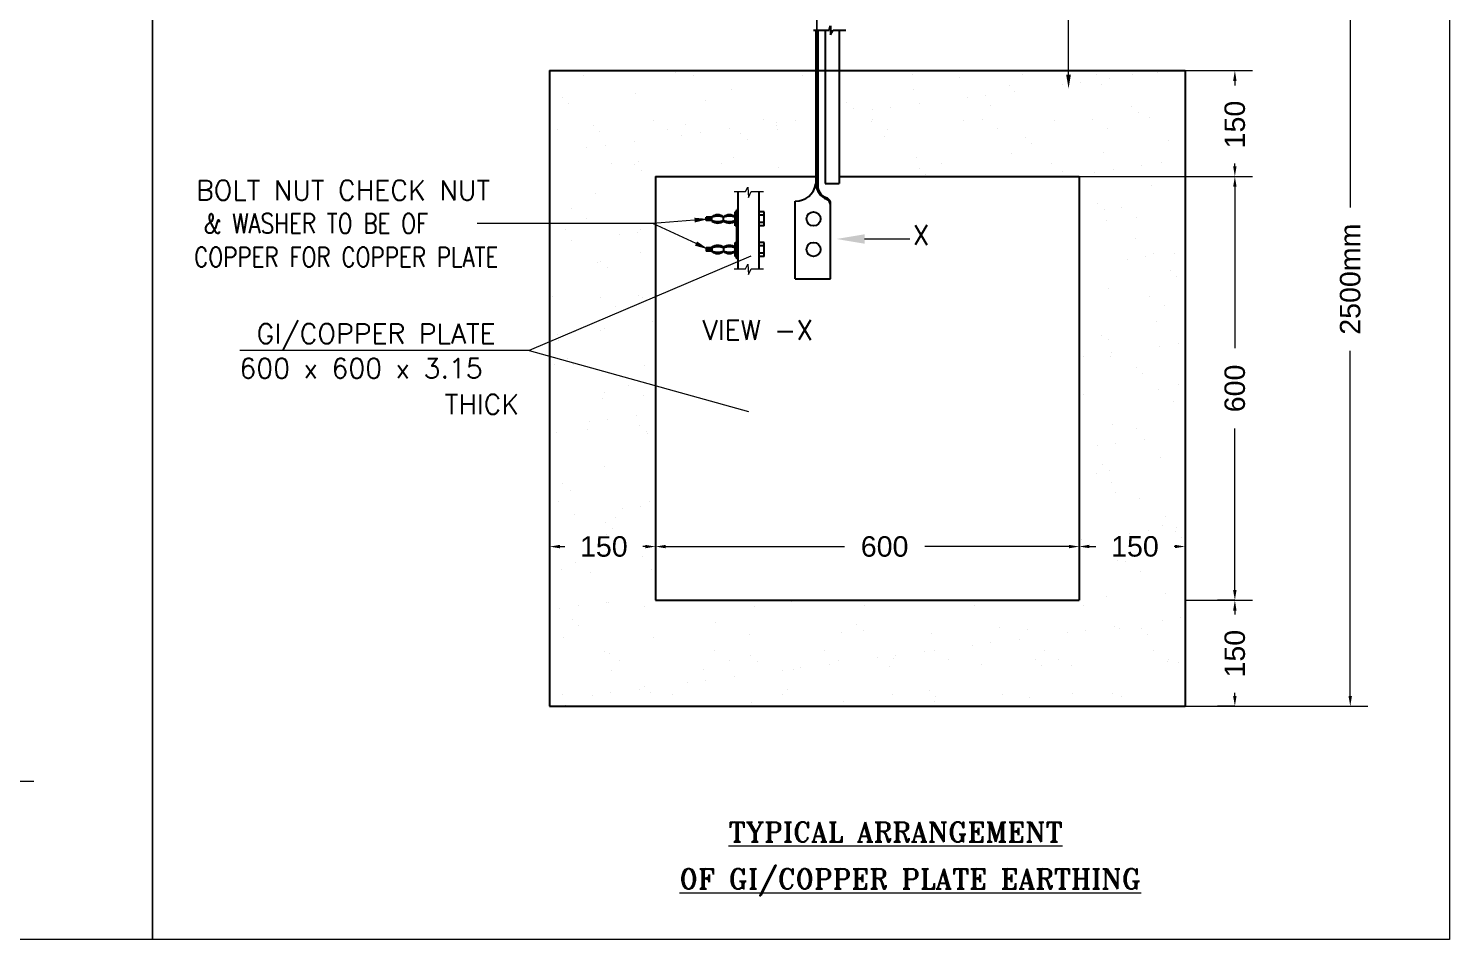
# Model space of a CAD drawing. Extents: x 3505867 to 3988380, y -625948 to -590408.
# Drawn here: x 3727261 to 3732615, y -618746 to -615314 of the extents above; entities that cross this region are included whole.
import ezdxf

# ---------------------------------------------------------------- set-up
doc = ezdxf.new("R2010")
doc.units = 0
doc.header["$LTSCALE"] = 6
doc.header["$MEASUREMENT"] = 0
doc.layers.get('0').update_dxf_attribs({"linetype": 'CONTINUOUS'})
doc.layers.add('ELECTRICAL', color=5, linetype='CONTINUOUS')
doc.layers.add('EP', color=3, linetype='CONTINUOUS')
for name, color, linetype, lineweight in [('HAT', 250, 'CONTINUOUS', 5), ('TXT', 7, 'CONTINUOUS', 18), ('WORKING', 113, 'CONTINUOUS', 0)]:
    doc.layers.add(name, color=color, linetype=linetype, lineweight=lineweight)
doc.styles.add('ARIAL', font='')
doc.styles.add('ROMANS', font='romans.shx')
doc.styles.add('ROMANT', font='romant.shx')
doc.styles.get('ARIAL').set_extended_font_data('Arial')

# ---------------------------------------------------------------- blocks, each defined once
blk = doc.blocks.new('*X208')
at = {"color": 0}
for p, q in [((3436.5, 6965), (3436.5, 6965)), ((2912.5, 6959), (2912.5, 6959)), ((3042.7, 6962.7), (3042.7, 6962.7)), ((3068.2, 6959.3), (3068.2, 6959.3)), ((3223.9, 6959.6), (3223.9, 6959.6)), ((3379.6, 6959.9), (3379.6, 6959.9)), ((3445.8, 6956.6), (3445.8, 6956.6)), ((3516.2, 6944.6), (3516.2, 6944.6)), ((3535.3, 6960.2), (3535.3, 6960.2)), ((3590.9, 6945.6), (3590.9, 6945.6)), ((3616.9, 6949.1), (3616.9, 6949.1)), ((3639.6, 6960.6), (3639.6, 6960.6)), ((3647.1, 6946.3), (3647.1, 6946.3)), ((3657.6, 6954.4), (3657.6, 6954.4)), ((3691, 6960.4), (3691, 6960.4)), ((3725.5, 6963.3), (3725.5, 6963.3)), ((2883.1, 6927.3), (2883.1, 6927.3)), ((2987.3, 6933.9), (2987.3, 6933.9)), ((3122.3, 6938.7), (3122.3, 6938.7)), ((3381.1, 6939.8), (3381.1, 6939.8)), ((3456.3, 6927.9), (3456.3, 6927.9)), ((3482.3, 6931.3), (3482.3, 6931.3)), ((3523, 6936.7), (3523, 6936.7)), ((2892.4, 6918.8), (2892.4, 6918.8)), ((3086.2, 6922.9), (3086.2, 6922.9)), ((3286.2, 6921.1), (3286.2, 6921.1)), ((3295.4, 6912.7), (3295.4, 6912.7)), ((3321.7, 6910.2), (3321.7, 6910.2)), ((3347.7, 6913.6), (3347.7, 6913.6)), ((3388.4, 6919), (3388.4, 6919)), ((3489.3, 6916.7), (3489.3, 6916.7)), ((3689.3, 6915), (3689.3, 6915)), ((3698.5, 6906.6), (3698.5, 6906.6)), ((2927, 6887.6), (2927, 6887.6)), ((3011.6, 6895.9), (3011.6, 6895.9)), ((3057.9, 6889.3), (3057.9, 6889.3)), ((3167.3, 6896.2), (3167.3, 6896.2)), ((3185.8, 6888.7), (3185.8, 6888.7)), ((3187.1, 6892.5), (3187.1, 6892.5)), ((3213.1, 6895.9), (3213.1, 6895.9)), ((3320.8, 6893.5), (3320.8, 6893.5)), ((3323, 6896.5), (3323, 6896.5)), ((3451.7, 6895.2), (3451.7, 6895.2)), ((3478.7, 6896.8), (3478.7, 6896.8)), ((3579.6, 6894.6), (3579.6, 6894.6)), ((3634.4, 6897), (3634.4, 6897)), ((3714.7, 6899.4), (3714.7, 6899.4)), ((2876.9, 6882.2), (2876.9, 6882.2)), ((2935.9, 6879), (2935.9, 6879)), ((2984.6, 6865.8), (2984.6, 6865.8)), ((3032.6, 6882.5), (3032.6, 6882.5)), ((3052.5, 6874.7), (3052.5, 6874.7)), ((3078.6, 6878.2), (3078.6, 6878.2)), ((3119.2, 6883.5), (3119.2, 6883.5)), ((3135.9, 6877.3), (3135.9, 6877.3)), ((3145.1, 6868.8), (3145.1, 6868.8)), ((3188.4, 6882.8), (3188.4, 6882.8)), ((3338.9, 6872.8), (3338.9, 6872.8)), ((3344.1, 6883), (3344.1, 6883)), ((3499.8, 6883.3), (3499.8, 6883.3)), ((3539, 6871.1), (3539, 6871.1)), ((3655.5, 6883.6), (3655.5, 6883.6)), ((3742, 6866.7), (3742, 6866.7)), ((2917.9, 6857), (2917.9, 6857)), ((2944, 6860.5), (2944, 6860.5)), ((3519.3, 6848.3), (3519.3, 6848.3)), ((3548.2, 6862.7), (3548.2, 6862.7)), ((3650.2, 6850), (3650.2, 6850)), ((2952.8, 6833.8), (2952.8, 6833.8)), ((2985.6, 6833.4), (2985.6, 6833.4)), ((2990.4, 6837.5), (2990.4, 6837.5)), ((2994.8, 6824.9), (2994.8, 6824.9)), ((3108.6, 6834.1), (3108.6, 6834.1)), ((3125.5, 6842.4), (3125.5, 6842.4)), ((3188.6, 6829), (3188.6, 6829)), ((3384.3, 6843.4), (3384.3, 6843.4)), ((3388.7, 6827.2), (3388.7, 6827.2)), ((3420, 6834.7), (3420, 6834.7)), ((3575.7, 6835), (3575.7, 6835)), ((3663, 6825.7), (3663, 6825.7)), ((3703.7, 6831), (3703.7, 6831)), ((3731.4, 6835.2), (3731.4, 6835.2)), ((3397.9, 6818.8), (3397.9, 6818.8)), ((3591.7, 6822.8), (3591.7, 6822.8)), ((3637, 6822.2), (3637, 6822.2)), ((2930.2, 6791.3), (2930.2, 6791.3)), ((3717.8, 6803.1), (3717.8, 6803.1)), ((2896.2, 6770.4), (2896.2, 6770.4)), ((3641.5, 6777.2), (3641.5, 6777.2)), ((3650.7, 6768.8), (3650.7, 6768.8)), ((3674.8, 6771.8), (3674.8, 6771.8)), ((2917.3, 6757), (2917.3, 6757)), ((3653.4, 6753.6), (3653.4, 6753.6)), ((3695.9, 6758.4), (3695.9, 6758.4)), ((2865.7, 6741.8), (2865.7, 6741.8)), ((2888, 6741.2), (2888, 6741.2)), ((2896.1, 6724.7), (2896.1, 6724.7)), ((2964, 6733.6), (2964, 6733.6)), ((2990.1, 6737.1), (2990.1, 6737.1)), ((2993.6, 6741.2), (2993.6, 6741.2)), ((3694.2, 6728.9), (3694.2, 6728.9)), ((2993.2, 6708.6), (2993.2, 6708.6)), ((3616.1, 6709.8), (3616.1, 6709.8)), ((3721, 6706.8), (3721, 6706.8)), ((3749.8, 6707.6), (3749.8, 6707.6)), ((2933.3, 6694.9), (2933.3, 6694.9)), ((2937.8, 6695.6), (2937.8, 6695.6)), ((2947, 6687.1), (2947, 6687.1)), ((3615.2, 6689.9), (3615.2, 6689.9)), ((3683.1, 6698.8), (3683.1, 6698.8)), ((3709.1, 6702.3), (3709.1, 6702.3)), ((3744, 6683.3), (3744, 6683.3)), ((3753.2, 6674.9), (3753.2, 6674.9)), ((2868.8, 6645.5), (2868.8, 6645.5)), ((2936.6, 6645.2), (2936.6, 6645.2)), ((2990.5, 6647.3), (2990.5, 6647.3)), ((2996.7, 6644.8), (2996.7, 6644.8)), ((3656.5, 6657.3), (3656.5, 6657.3)), ((3715.2, 6646.6), (3715.2, 6646.6)), ((2957.7, 6631.8), (2957.7, 6631.8)), ((3736.2, 6633.2), (3736.2, 6633.2)), ((3010.1, 6610.3), (3010.1, 6610.3)), ((3724.1, 6610.4), (3724.1, 6610.4)), ((2875.6, 6592.5), (2875.6, 6592.5)), ((2877.9, 6583.1), (2877.9, 6583.1)), ((2901.6, 6596), (2901.6, 6596)), ((2936.5, 6598.6), (2936.5, 6598.6)), ((2942.2, 6601.3), (2942.2, 6601.3)), ((3646.4, 6591.1), (3646.4, 6591.1)), ((3656.4, 6584.6), (3656.4, 6584.6)), ((3661.3, 6566.5), (3661.3, 6566.5)), ((3729.2, 6575.5), (3729.2, 6575.5)), ((3755.2, 6578.9), (3755.2, 6578.9)), ((2872, 6549.1), (2872, 6549.1)), ((2890, 6557.8), (2890, 6557.8)), ((2899.2, 6549.4), (2899.2, 6549.4)), ((2999.9, 6548.5), (2999.9, 6548.5)), ((3620.6, 6561.2), (3620.6, 6561.2)), ((3659.6, 6561), (3659.6, 6561)), ((3696.2, 6545.5), (3696.2, 6545.5)), ((3705.4, 6537.1), (3705.4, 6537.1)), ((3755.5, 6521.4), (3755.5, 6521.4)), ((2939.6, 6502.2), (2939.6, 6502.2)), ((2942.7, 6509.5), (2942.7, 6509.5)), ((2977, 6520), (2977, 6520)), ((2998.1, 6506.6), (2998.1, 6506.6)), ((3620.9, 6507.7), (3620.9, 6507.7)), ((3727.3, 6514.1), (3727.3, 6514.1)), ((3748.9, 6497.2), (3748.9, 6497.2)), ((2921.7, 6469.1), (2921.7, 6469.1)), ((2947.7, 6472.6), (2947.7, 6472.6)), ((2988.3, 6477.9), (2988.3, 6477.9)), ((2992.5, 6463.9), (2992.5, 6463.9)), ((3662.8, 6464.6), (3662.8, 6464.6)), ((2875.1, 6452.8), (2875.1, 6452.8)), ((2918.3, 6457.9), (2918.3, 6457.9)), ((3001.7, 6455.4), (3001.7, 6455.4)), ((3003, 6452.2), (3003, 6452.2)), ((3696.8, 6459.3), (3696.8, 6459.3)), ((3707.4, 6443.1), (3707.4, 6443.1)), ((3640.7, 6434.4), (3640.7, 6434.4)), ((3666.7, 6437.8), (3666.7, 6437.8)), ((2942.8, 6405.9), (2942.8, 6405.9)), ((3648.3, 6407.7), (3648.3, 6407.7)), ((3730.4, 6417.7), (3730.4, 6417.7)), ((2882.8, 6381.1), (2882.8, 6381.1)), ((3640.2, 6395.9), (3640.2, 6395.9)), ((3657.6, 6399.3), (3657.6, 6399.3)), ((3661.3, 6382.5), (3661.3, 6382.5)), ((2894.9, 6371.7), (2894.9, 6371.7)), ((3665.9, 6368.3), (3665.9, 6368.3)), ((2878.3, 6356.4), (2878.3, 6356.4)), ((2967.8, 6345.8), (2967.8, 6345.8)), ((2993.8, 6349.2), (2993.8, 6349.2)), ((3006.2, 6355.8), (3006.2, 6355.8)), ((3701.1, 6359.4), (3701.1, 6359.4)), ((2899.8, 6336.8), (2899.8, 6336.8)), ((2944.6, 6326.1), (2944.6, 6326.1)), ((2958.7, 6332.7), (2958.7, 6332.7)), ((3733.6, 6321.4), (3733.6, 6321.4)), ((3737.2, 6334.1), (3737.2, 6334.1)), ((2945.9, 6309.5), (2945.9, 6309.5)), ((2953.8, 6317.7), (2953.8, 6317.7)), ((3618.9, 6302), (3618.9, 6302)), ((3686.8, 6311), (3686.8, 6311)), ((3712.8, 6314.4), (3712.8, 6314.4)), ((3750.8, 6313.8), (3750.8, 6313.8)), ((3753.5, 6319.7), (3753.5, 6319.7)), ((3760, 6305.4), (3760, 6305.4)), ((2881.4, 6260.1), (2881.4, 6260.1)), ((2902.1, 6269.3), (2902.1, 6269.3)), ((2997.3, 6277.8), (2997.3, 6277.8)), ((3669.1, 6271.9), (3669.1, 6271.9)), ((3680.6, 6270.7), (3680.6, 6270.7)), ((2923.1, 6255.9), (2923.1, 6255.9)), ((3009.3, 6259.5), (3009.3, 6259.5)), ((3701.7, 6257.3), (3701.7, 6257.3)), ((3013.9, 6222.4), (3013.9, 6222.4)), ((3653.2, 6221.6), (3653.2, 6221.6)), ((3736.7, 6225), (3736.7, 6225)), ((2879.3, 6204.7), (2879.3, 6204.7)), ((2905.3, 6208.1), (2905.3, 6208.1)), ((2945.9, 6213.4), (2945.9, 6213.4)), ((2949.1, 6213.2), (2949.1, 6213.2)), ((2999, 6207.5), (2999, 6207.5)), ((3079.9, 6214.9), (3079.9, 6214.9)), ((3154.8, 6207.8), (3154.8, 6207.8)), ((3207.8, 6214.3), (3207.8, 6214.3)), ((3310.5, 6208.1), (3310.5, 6208.1)), ((3466.2, 6208.4), (3466.2, 6208.4)), ((3621.9, 6208.7), (3621.9, 6208.7)), ((2896.8, 6188.3), (2896.8, 6188.3)), ((2906, 6179.9), (2906, 6179.9)), ((3099.8, 6183.9), (3099.8, 6183.9)), ((3299.9, 6182.2), (3299.9, 6182.2)), ((3732.9, 6187.6), (3732.9, 6187.6)), ((3758.9, 6191), (3758.9, 6191)), ((2884.6, 6163.7), (2884.6, 6163.7)), ((3012.5, 6163.1), (3012.5, 6163.1)), ((3147.5, 6168), (3147.5, 6168)), ((3278.4, 6169.7), (3278.4, 6169.7)), ((3309.1, 6173.7), (3309.1, 6173.7)), ((3406.3, 6169.1), (3406.3, 6169.1)), ((3502.9, 6177.7), (3502.9, 6177.7)), ((3530.4, 6160.9), (3530.4, 6160.9)), ((3541.4, 6173.9), (3541.4, 6173.9)), ((3598.3, 6169.9), (3598.3, 6169.9)), ((3624.3, 6173.3), (3624.3, 6173.3)), ((3665, 6178.6), (3665, 6178.6)), ((3672.2, 6175.6), (3672.2, 6175.6)), ((3703, 6176), (3703, 6176)), ((3712.2, 6167.6), (3712.2, 6167.6)), ((2942.4, 6144.1), (2942.4, 6144.1)), ((2949.5, 6140), (2949.5, 6140)), ((3098.1, 6144.4), (3098.1, 6144.4)), ((3253.9, 6144.7), (3253.9, 6144.7)), ((3395.8, 6143.2), (3395.8, 6143.2)), ((3409.6, 6145), (3409.6, 6145)), ((3463.7, 6152.1), (3463.7, 6152.1)), ((3489.7, 6155.6), (3489.7, 6155.6)), ((3565.3, 6145.2), (3565.3, 6145.2)), ((3721, 6145.5), (3721, 6145.5)), ((2963.5, 6130.7), (2963.5, 6130.7)), ((3119.2, 6131), (3119.2, 6131)), ((3149.6, 6138.3), (3149.6, 6138.3)), ((3158.8, 6129.8), (3158.8, 6129.8)), ((3220.6, 6120.1), (3220.6, 6120.1)), ((3261.2, 6125.5), (3261.2, 6125.5)), ((3274.9, 6131.2), (3274.9, 6131.2)), ((3329.1, 6134.4), (3329.1, 6134.4)), ((3346, 6122.8), (3346, 6122.8)), ((3352.6, 6133.9), (3352.6, 6133.9)), ((3355.2, 6137.8), (3355.2, 6137.8)), ((3430.6, 6131.5), (3430.6, 6131.5)), ((3476.9, 6124.5), (3476.9, 6124.5)), ((3552.7, 6132.1), (3552.7, 6132.1)), ((3561.9, 6123.7), (3561.9, 6123.7)), ((3586.4, 6131.8), (3586.4, 6131.8)), ((3604.8, 6123.8), (3604.8, 6123.8)), ((3739.9, 6128.7), (3739.9, 6128.7)), ((3742.1, 6132.1), (3742.1, 6132.1)), ((3755.7, 6127.7), (3755.7, 6127.7)), ((2952.2, 6116.9), (2952.2, 6116.9)), ((3060, 6099), (3060, 6099)), ((3083.1, 6118.5), (3083.1, 6118.5)), ((3086, 6102.4), (3086, 6102.4)), ((3126.6, 6107.8), (3126.6, 6107.8)), ((3194.5, 6116.7), (3194.5, 6116.7)), ((3211, 6117.9), (3211, 6117.9)), ((2883.7, 6082), (2883.7, 6082)), ((2925.4, 6081.3), (2925.4, 6081.3)), ((2951.4, 6084.7), (2951.4, 6084.7)), ((2992, 6090), (2992, 6090)), ((2999.3, 6094.4), (2999.3, 6094.4)), ((3008.5, 6086), (3008.5, 6086)), ((3039.4, 6082.3), (3039.4, 6082.3)), ((3195.1, 6082.6), (3195.1, 6082.6)), ((3202.3, 6090), (3202.3, 6090)), ((3350.8, 6082.9), (3350.8, 6082.9)), ((3402.4, 6088.3), (3402.4, 6088.3)), ((3411.6, 6079.8), (3411.6, 6079.8)), ((3506.5, 6083.2), (3506.5, 6083.2)), ((3605.4, 6083.8), (3605.4, 6083.8)), ((3662.3, 6083.4), (3662.3, 6083.4)), ((3675.4, 6079.2), (3675.4, 6079.2)), ((2887.7, 6067.4), (2887.7, 6067.4)), ((3015.6, 6066.8), (3015.6, 6066.8)), ((3150.7, 6071.7), (3150.7, 6071.7)), ((3281.6, 6073.3), (3281.6, 6073.3)), ((3409.5, 6072.7), (3409.5, 6072.7)), ((3544.5, 6077.6), (3544.5, 6077.6))]:
    blk.add_line(p, q, dxfattribs=at)
blk = doc.blocks.new('*X209')
at = {"color": 0}
for p, q in [((3086.7, 6710.6), (3091.2, 6715.1)), ((3086.7, 6712.4), (3089.4, 6715.1)), ((3086.7, 6714.2), (3087.7, 6715.1)), ((3088, 6710.1), (3093, 6715.1)), ((3089.8, 6710.1), (3094.8, 6715.1)), ((3091.5, 6710.1), (3095, 6713.6)), ((3093.3, 6710.1), (3095, 6711.8))]:
    blk.add_line(p, q, dxfattribs=at)
blk = doc.blocks.new('*X210')
at = {"color": 0}
for p, q in [((3086.7, 6754.8), (3090.4, 6758.5)), ((3086.7, 6756.6), (3088.7, 6758.5)), ((3086.7, 6758.4), (3086.9, 6758.5)), ((3087.2, 6753.5), (3092.2, 6758.5)), ((3089, 6753.5), (3094, 6758.5)), ((3090.7, 6753.5), (3095, 6757.8)), ((3092.5, 6753.5), (3095, 6756)), ((3094.3, 6753.5), (3095, 6754.3))]:
    blk.add_line(p, q, dxfattribs=at)
blk = doc.blocks.new('Earthing')
at = {"layer": 'ELECTRICAL'}
for p, q in [((-132.81, 194.59, 464813.39), (-132.49, 195.56, 464813.39)), ((-132.49, 195.56, 464813.39), (-132.49, 193.62, 464813.39)), ((-136.16, 194.59, 464813.39), (-132.81, 194.59, 464813.39)), ((-135.66, 194.59, 464813.39), (-135.66, 161.7, 464813.39)), ((-135.2, 194.59, 464813.39), (-135.2, 161, 464813.39)), ((-133.69, 194.59, 464813.39), (-133.69, 161.76, 464813.39)), ((-132.49, 193.62, 464813.39), (-131.91, 194.59, 464813.39)), ((-131.91, 194.59, 464813.39), (-129.2, 194.59, 464813.39)), ((-130.67, 194.59, 464813.39), (-130.67, 161.76, 464813.39)), ((-192.64, 185.95, 464813.39), (-56.61, 185.95, 464813.39)), ((-192.64, 185.95, 464813.39), (-192.64, 49.92, 464813.39)), ((-56.61, 185.95, 464813.39), (-56.61, 49.92, 464813.39)), ((-169.97, 163.28, 464813.39), (-169.97, 72.6, 464813.39)), ((-169.97, 163.28, 464813.39), (-135.66, 163.28, 464813.39)), ((-133.69, 161.76, 464813.39), (-130.67, 161.76, 464813.39)), ((-130.67, 163.28, 464813.39), (-79.28, 163.28, 464813.39)), ((-79.28, 163.28, 464813.39), (-79.28, 72.6, 464813.39)), ((-152.3, 143.54, 464813.39), (-152.3, 160.05, 464813.39)), ((-147.76, 143.54, 464813.39), (-147.76, 160.05, 464813.39)), ((-152.9, 152.72, 464813.39), (-152.9, 155.74, 464813.39)), ((-152.6, 155.74, 464813.39), (-152.9, 155.74, 464813.39)), ((-152.3, 156.19, 464813.39), (-152.6, 156.19, 464813.39)), ((-152.6, 145.7, 464813.39), (-152.6, 156.19, 464813.39)), ((-146.71, 155.74, 464813.39), (-147.76, 155.74, 464813.39)), ((-146.71, 152.72, 464813.39), (-146.71, 155.74, 464813.39)), ((-140.06, 141.4, 464813.39), (-140.06, 158.03, 464813.39)), ((-132.5, 141.4, 464813.39), (-132.5, 157.54, 464813.39)), ((-159.14, 153.85, 464813.39), (-159.14, 154.61, 464813.39)), ((-157.89, 154.61, 464813.39), (-159.14, 154.61, 464813.39)), ((-157.89, 153.85, 464813.39), (-159.14, 153.85, 464813.39)), ((-157.89, 153.76, 464813.39), (-157.89, 154.67, 464813.39)), ((-155.4, 153.76, 464813.39), (-155.4, 154.67, 464813.39)), ((-152.6, 152.72, 464813.39), (-152.9, 152.72, 464813.39)), ((-146.71, 154.99, 464813.39), (-147.76, 154.99, 464813.39)), ((-146.71, 153.47, 464813.39), (-147.76, 153.47, 464813.39)), ((-146.71, 152.72, 464813.39), (-147.76, 152.72, 464813.39)), ((-152.9, 149.18, 464813.39), (-152.6, 149.18, 464813.39)), ((-152.9, 146.16, 464813.39), (-152.9, 149.18, 464813.39)), ((-146.71, 149.18, 464813.39), (-147.76, 149.18, 464813.39)), ((-146.71, 146.16, 464813.39), (-146.71, 149.18, 464813.39)), ((-157.89, 148.05, 464813.39), (-159.14, 148.05, 464813.39)), ((-159.14, 148.05, 464813.39), (-159.14, 147.29, 464813.39)), ((-157.89, 147.29, 464813.39), (-159.14, 147.29, 464813.39)), ((-157.89, 148.14, 464813.39), (-157.89, 147.23, 464813.39)), ((-155.4, 148.14, 464813.39), (-155.4, 147.23, 464813.39)), ((-152.9, 146.16, 464813.39), (-152.6, 146.16, 464813.39)), ((-146.71, 148.42, 464813.39), (-147.76, 148.42, 464813.39)), ((-146.71, 146.91, 464813.39), (-147.76, 146.91, 464813.39)), ((-146.71, 146.16, 464813.39), (-147.76, 146.16, 464813.39)), ((-152.3, 145.7, 464813.39), (-152.6, 145.7, 464813.39)), ((-140.06, 141.4, 464813.39), (-132.5, 141.4, 464813.39)), ((-169.97, 72.6, 464813.39), (-79.28, 72.6, 464813.39)), ((-192.64, 49.92, 464813.39), (-56.61, 49.92, 464813.39))]:
    blk.add_line(p, q, dxfattribs=at)
for centre in [(-136.15, 154.23, 464813.39), (-136.15, 147.67, 464813.39)]:
    blk.add_circle(centre, 1.51, dxfattribs=at)
for centre, radius, start, end in [((-139.99, 162.42, 464813.39), 4.4, 269.1886, 350.5381), ((-131.97, 161.85, 464813.39), 3.69, 182.3499, 248.7503), ((-132.61, 161.23, 464813.39), 2.6, 185.1011, 256.1717), ((-134.12, 156.99, 464813.39), 1.63, 3.5515, 62.9095), ((-133.93, 157.45, 464813.39), 1.43, 356.7098, 61.0227), ((-156.64, 153, 464813.39), 2.08, 53.1796, 126.8204), ((-156.64, 149.69, 464813.39), 5.08, 75.7784, 104.2216), ((-156.64, 158.77, 464813.39), 5.08, 255.7784, 284.2216), ((-156.64, 155.42, 464813.39), 2.08, 233.1796, 306.8204), ((-154.15, 153, 464813.39), 2.08, 53.1796, 126.8204), ((-154.15, 149.69, 464813.39), 5.08, 75.7784, 104.2216), ((-154.15, 158.77, 464813.39), 5.08, 255.7784, 284.2216), ((-154.15, 155.42, 464813.39), 2.08, 233.1796, 306.8204), ((-156.64, 146.48, 464813.39), 2.08, 53.1796, 126.8204), ((-156.64, 143.13, 464813.39), 5.08, 75.7784, 104.2216), ((-156.64, 152.21, 464813.39), 5.08, 255.7784, 284.2216), ((-156.64, 148.9, 464813.39), 2.08, 233.1796, 306.8204), ((-154.15, 146.48, 464813.39), 2.08, 53.1796, 126.8204), ((-154.15, 143.13, 464813.39), 5.08, 75.7784, 104.2216), ((-154.15, 152.21, 464813.39), 5.08, 255.7784, 284.2216), ((-154.15, 148.9, 464813.39), 2.08, 233.1796, 306.8204)]:
    blk.add_arc(centre, radius, start, end, dxfattribs=at)
at = {"layer": 'TXT', "color": 7}
for p, q in [((-277.61, 338.78), (-277.61, 0)), ((-277.61, 0), (-277.61, 338.78)), ((-81.56, 185.1, 464813.39), (-81.56, 199.95, 464813.39)), ((-153.12, 160.05, 464813.39), (-150.73, 160.05, 464813.39)), ((-150.73, 160.05, 464813.39), (-150.23, 161.03, 464813.39)), ((-150.23, 161.03, 464813.39), (-150.1, 158.8, 464813.39)), ((-150.1, 158.8, 464813.39), (-149.51, 160.05, 464813.39)), ((-149.51, 160.05, 464813.39), (-146.89, 160.05, 464813.39)), ((-170.52, 153.24, 464813.39), (-208.12, 153.24, 464813.39)), ((-161.6, 153.96, 464813.39), (-170.52, 153.24, 464813.39)), ((-161.29, 148.94, 464813.39), (-170.52, 153.24, 464813.39)), ((-125.21, 149.92, 464813.39), (-115.54, 149.92, 464813.39)), ((-149.56, 146.24, 464813.39), (-197.05, 126.04, 464813.39)), ((-153.12, 143.54, 464813.39), (-150.73, 143.54, 464813.39)), ((-150.73, 143.54, 464813.39), (-150.23, 144.52, 464813.39)), ((-150.23, 144.52, 464813.39), (-150.1, 142.3, 464813.39)), ((-150.1, 142.3, 464813.39), (-149.51, 143.54, 464813.39)), ((-149.51, 143.54, 464813.39), (-146.89, 143.54, 464813.39)), ((-197.05, 126.04, 464813.39), (-258.92, 126.04, 464813.39)), ((-197.05, 126.04, 464813.39), (-150.1, 112.99, 464813.39))]:
    blk.add_line(p, q, dxfattribs=at)
blk.add_lwpolyline([(-277.61, 338.78), (0, 338.78), (0, 0), (-277.61, 0)], close=True, dxfattribs=at)
blk.add_lwpolyline([(-277.61, 0), (-542.46, 0)], dxfattribs=at)
at = {"layer": 'TXT', "color": 3}
for points in [[(-81.06, 185.1, 464813.39), (-82.07, 185.1, 464813.39), (-81.56, 182.08, 464813.39)], [(-161.64, 154.46, 464813.39), (-161.56, 153.46, 464813.39), (-158.59, 154.19, 464813.39)], [(-161.08, 149.39, 464813.39), (-161.51, 148.48, 464813.39), (-158.55, 147.66, 464813.39)], [(-125.21, 148.91, 464813.39), (-125.21, 150.93, 464813.39), (-131.25, 149.92, 464813.39)]]:
    blk.add_solid(points, dxfattribs=at)
at = {"layer": 'WORKING', "color": 8, "linetype": 'ByBlock'}
for p, q in [((-21.26, 229.97, 464813.39), (-21.26, 156.67, 464813.39)), ((-45.96, 183.76, 464813.39), (-45.96, 182.78, 464813.39)), ((-45.96, 165.46, 464813.39), (-45.96, 166.04, 464813.39)), ((-45.96, 161.09, 464813.39), (-45.96, 126.52, 464813.39)), ((-21.26, 52.11, 464813.39), (-21.26, 125.97, 464813.39)), ((-45.96, 74.78, 464813.39), (-45.96, 109.35, 464813.39)), ((-190.45, 84.09, 464813.39), (-189.4, 84.09, 464813.39)), ((-172.15, 84.09, 464813.39), (-172.66, 84.09, 464813.39)), ((-167.78, 84.09, 464813.39), (-129.52, 84.09, 464813.39)), ((-81.47, 84.09, 464813.39), (-112.35, 84.09, 464813.39)), ((-77.1, 84.11, 464813.39), (-75.72, 84.11, 464813.39)), ((-58.8, 84.11, 464813.39), (-58.98, 84.11, 464813.39)), ((-45.96, 70.41, 464813.39), (-45.96, 69.55, 464813.39)), ((-45.96, 52.11, 464813.39), (-45.96, 52.81, 464813.39))]:
    blk.add_line(p, q, dxfattribs=at)
at = {"layer": 'WORKING', "color": 8, "linetype": 'ByBlock', "lineweight": 9}
for p, q in [((-56.54, 185.95, 464813.39), (-42.21, 185.95, 464813.39)), ((-79.21, 163.28, 464813.39), (-42.21, 163.28, 464813.39)), ((-56.54, 163.28, 464813.39), (-42.21, 163.28, 464813.39)), ((-192.64, 78.61, 464813.39), (-192.64, 87.84, 464813.39)), ((-169.97, 78.61, 464813.39), (-169.97, 87.84, 464813.39)), ((-169.97, 82.51, 464813.39), (-169.97, 87.84, 464813.39)), ((-79.28, 79.21, 464813.39), (-79.28, 87.86, 464813.39)), ((-79.28, 82.96, 464813.39), (-79.28, 87.84, 464813.39)), ((-56.61, 79.21, 464813.39), (-56.61, 87.86, 464813.39)), ((-56.54, 72.6, 464813.39), (-42.21, 72.6, 464813.39)), ((-46.04, 72.6, 464813.39), (-49.71, 72.6, 464813.39)), ((-56.54, 49.92, 464813.39), (-17.51, 49.92, 464813.39)), ((-46.04, 49.92, 464813.39), (-49.71, 49.92, 464813.39)), ((-407.87, 33.92), (-303.03, 33.92))]:
    blk.add_line(p, q, dxfattribs=at)
at = {"layer": 'WORKING', "color": 8, "linetype": 'ByBlock'}
for points in [[(-46.33, 183.76, 464813.39), (-45.6, 183.76, 464813.39), (-45.96, 185.95, 464813.39)], [(-46.33, 165.46, 464813.39), (-45.6, 165.46, 464813.39), (-45.96, 163.28, 464813.39)], [(-46.33, 161.09, 464813.39), (-45.6, 161.09, 464813.39), (-45.96, 163.28, 464813.39)], [(-190.45, 84.46, 464813.39), (-190.45, 83.73, 464813.39), (-192.64, 84.09, 464813.39)], [(-172.15, 84.46, 464813.39), (-172.15, 83.73, 464813.39), (-169.97, 84.09, 464813.39)], [(-167.78, 84.46, 464813.39), (-167.78, 83.73, 464813.39), (-169.97, 84.09, 464813.39)], [(-81.47, 84.46, 464813.39), (-81.47, 83.73, 464813.39), (-79.28, 84.09, 464813.39)], [(-77.1, 84.48, 464813.39), (-77.1, 83.75, 464813.39), (-79.28, 84.11, 464813.39)], [(-58.8, 84.48, 464813.39), (-58.8, 83.75, 464813.39), (-56.61, 84.11, 464813.39)], [(-46.33, 74.78, 464813.39), (-45.6, 74.78, 464813.39), (-45.96, 72.6, 464813.39)], [(-46.33, 70.41, 464813.39), (-45.6, 70.41, 464813.39), (-45.96, 72.6, 464813.39)], [(-46.33, 52.11, 464813.39), (-45.6, 52.11, 464813.39), (-45.96, 49.92, 464813.39)], [(-21.63, 52.11, 464813.39), (-20.9, 52.11, 464813.39), (-21.26, 49.92, 464813.39)]]:
    blk.add_solid(points, dxfattribs=at)
at = {"layer": 'HAT', "xscale": 0.1511346817756011, "yscale": 0.1511346817756011, "zscale": 0.1511346817756011}
for name in ['*X208', '*X210', '*X209']:
    blk.add_blockref(name, (-625.65, -866.84, 464813.39), dxfattribs=at)
at = {"layer": 'TXT', "color": 7}
for s, height, style, p in [('BOLT NUT CHECK NUT ', 4.2188, 'ROMANS', (-268.32, 158.25, 464813.39)), ('X', 4.22, 'ROMANS', (-114.97, 148.66, 464813.39)), ('GI/COPPER PLATE', 4.2188, 'ROMANS', (-255.36, 127.54, 464813.39)), ('VIEW -X', 4.219, 'ROMANS', (-159.93, 128.32, 464813.39)), ('600 x 600 x 3.15', 4.2188, 'ROMANS', (-259.04, 120.13, 464813.39)), ('THICK', 4.219, 'ROMANS', (-215.08, 112.44, 464813.39)), ('%%UTYPICAL ARRANGEMENT%%U ', 4.2318, 'ROMANT', (-154.32, 20.91, 464813.39)), ('%%UOF GI/COPPER PLATE EARTHING', 4.2318, 'ROMANT', (-164.87, 10.87, 464813.39))]:
    blk.add_text(s, height=height, dxfattribs=dict(at, style=style)).set_placement(p)
at = {"layer": 'TXT', "color": 7, "style": 'ROMANS', "width": 0.8}
for s, p in [('& WASHER TO BE OF ', (-266.65, 151.13, 464813.39)), (' COPPER FOR COPPER PLATE', (-271.05, 143.94, 464813.39))]:
    blk.add_text(s, height=4.2188, dxfattribs=at).set_placement(p)
at = {"layer": 'WORKING', "color": 7, "linetype": 'ByBlock', "char_height": 4.375, "attachment_point": 5, "rotation": 90, "style": 'ARIAL'}
for s, insert in [('\\A1;150', (-45.96, 174.41, 464813.39)), ('\\A1;2500mm', (-21.26, 141.32, 464813.39)), ('\\A1;600', (-45.96, 117.94, 464813.39)), ('\\A1;150', (-45.96, 61.18, 464813.39))]:
    blk.add_mtext(s, dxfattribs=dict(at, insert=insert))
at = {"layer": 'WORKING', "color": 7, "linetype": 'ByBlock', "char_height": 4.375, "attachment_point": 5, "style": 'ARIAL'}
for s, insert in [('\\A1;150', (-181.03, 84.09, 464813.39)), ('\\A1;600', (-120.93, 84.09, 464813.39)), ('\\A1;150', (-67.35, 84.11, 464813.39))]:
    blk.add_mtext(s, dxfattribs=dict(at, insert=insert))

msp = doc.modelspace()

# ---------------------------------------------------------------- linework, layer by layer
at = {"layer": 'EP', "color": 7, "linetype": 'ByBlock', "const_width": 6, "elevation": 8180867.8}
msp.add_lwpolyline([(3729403.1, -614258.3), (3730231.4, -614258.3), (3730231.4, -615290.7), (3730231.4, -615900.1)], dxfattribs=at)

# ---------------------------------------------------------------- block references
at = {"layer": 'EP', "color": 7, "linetype": 'ByBlock', "xscale": 17.600327341887, "yscale": 17.600327341887, "zscale": 17.600327341887}
msp.add_blockref('Earthing', (3732615, -618746.1), dxfattribs=at)

doc.saveas('drawing.dxf')
